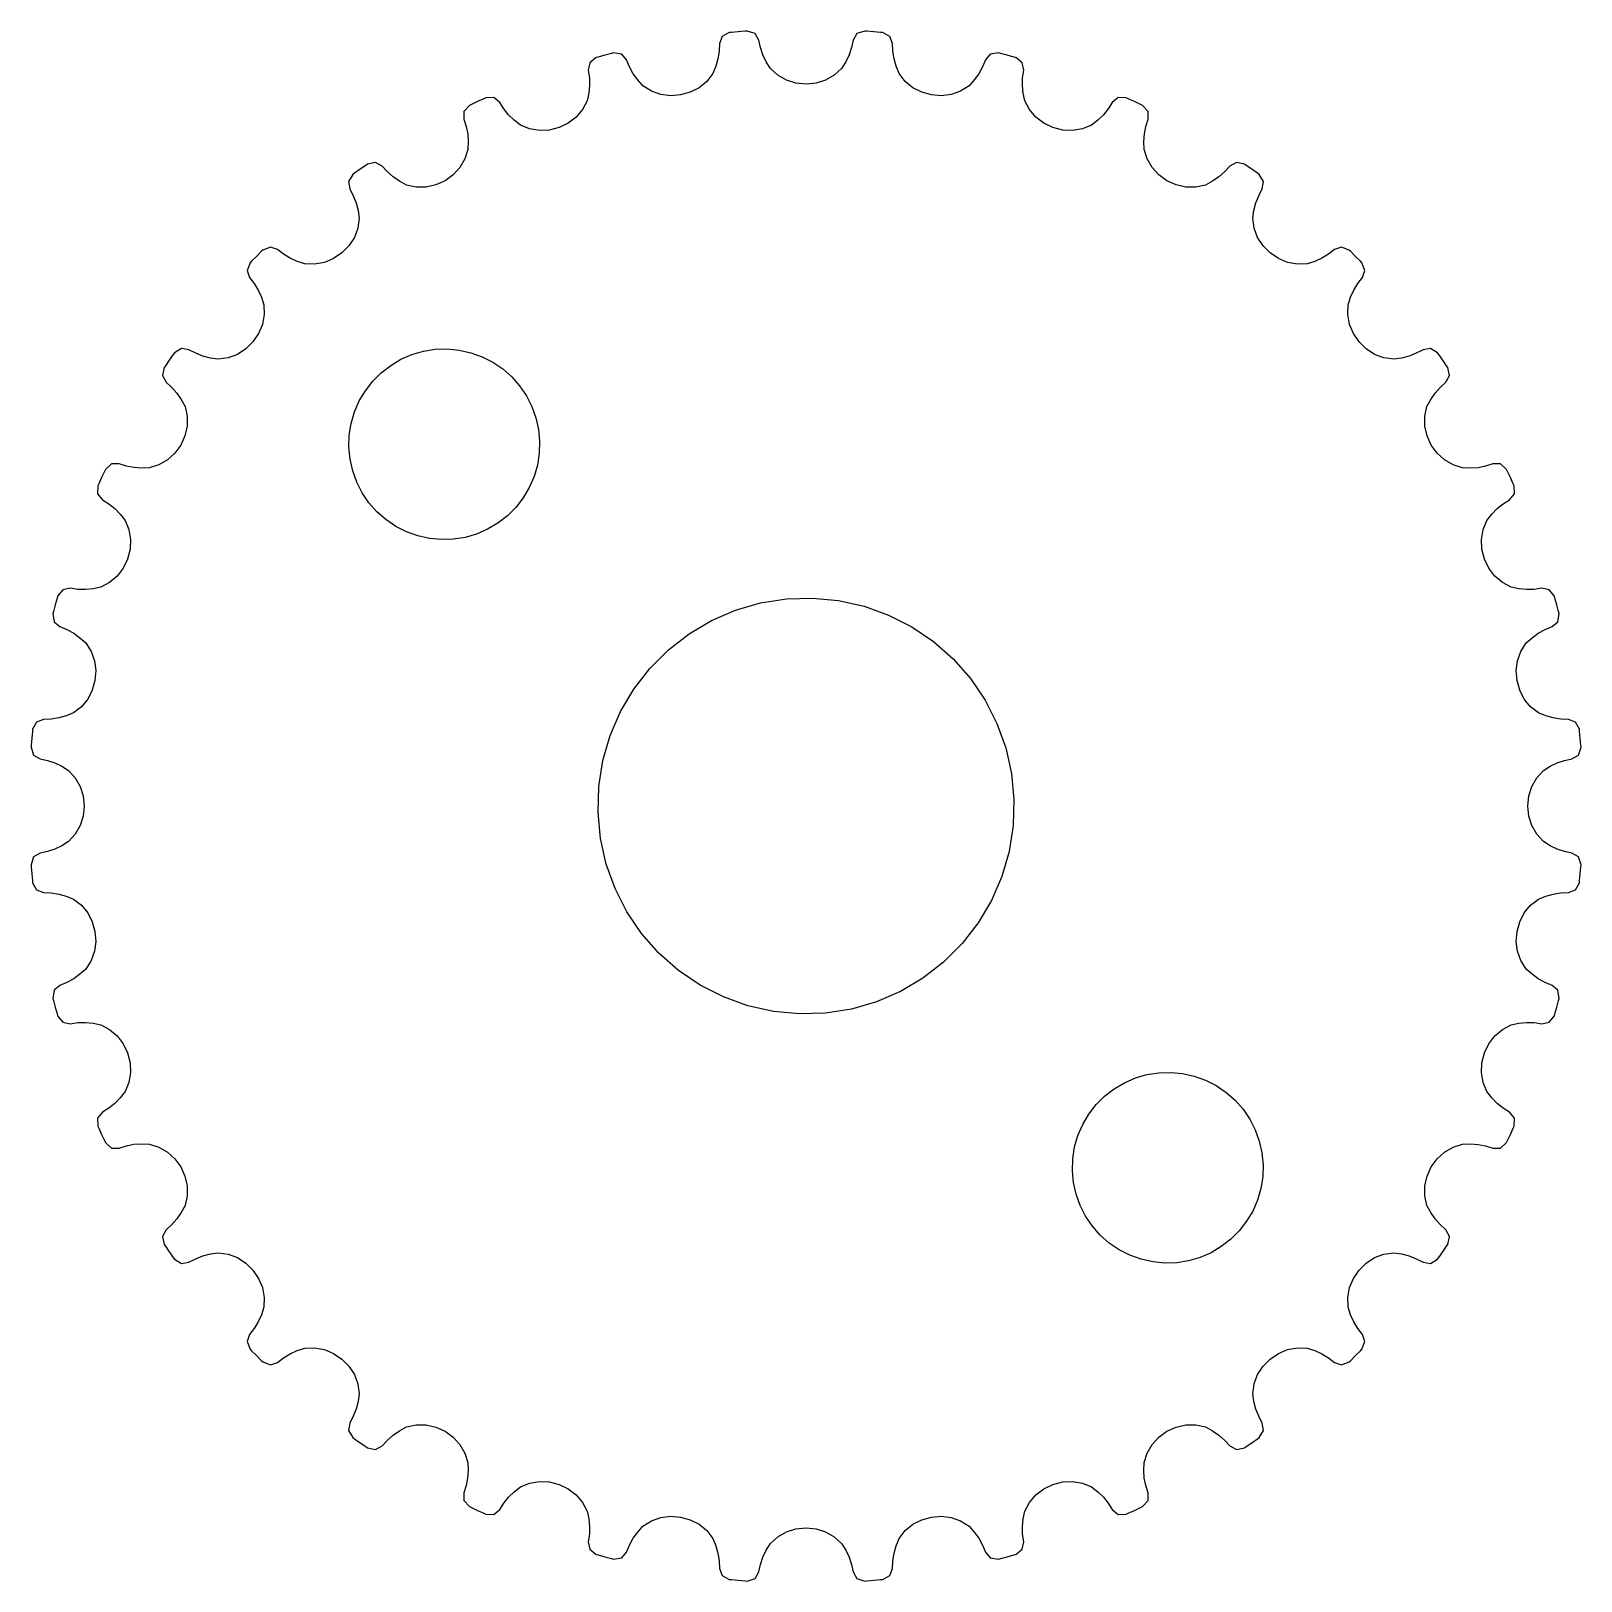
# Model space of a CAD drawing. Header units: metres. Extents: x -11.2 to 11.2, y -11.2 to 11.2.
import ezdxf

# ---------------------------------------------------------------- set-up
doc = ezdxf.new("R2010")
doc.units = ezdxf.units.M

msp = doc.modelspace()

# ---------------------------------------------------------------- linework, layer by layer
for p, q in [((-0.846924, 11.173), (-0.879135, 11.1706)), ((-0.734589, 11.1359), (-0.846924, 11.173)), ((0.846924, 11.173), (0.734741, 11.1359)), ((0.879135, 11.1706), (0.846924, 11.173)), ((-1.24944, 10.9926), (-1.25269, 10.8825)), ((-1.21014, 11.0943), (-1.24944, 10.9926)), ((-1.10609, 11.1503), (-1.21014, 11.0943)), ((-1.07396, 11.1536), (-1.10609, 11.1503)), ((-0.976593, 11.1625), (-1.07396, 11.1536)), ((-0.879135, 11.1706), (-0.976593, 11.1625)), ((-0.678375, 11.0426), (-0.734589, 11.1359)), ((-0.655991, 10.9347), (-0.678375, 11.0426)), ((0.678375, 11.0426), (0.656052, 10.9347)), ((0.734741, 11.1359), (0.678375, 11.0426)), ((0.976593, 11.1625), (0.879135, 11.1706)), ((1.07396, 11.1536), (0.976593, 11.1625)), ((1.10609, 11.1503), (1.07396, 11.1536)), ((1.21028, 11.0943), (1.10609, 11.1503)), ((1.24944, 10.9926), (1.21028, 11.0943)), ((1.25275, 10.8825), (1.24944, 10.9926)), ((-3.02553, 10.7888), (-3.11826, 10.7156)), ((-2.99445, 10.7976), (-3.02553, 10.7888)), ((-2.9001, 10.8233), (-2.99445, 10.7976)), ((-2.80554, 10.8482), (-2.9001, 10.8233)), ((-2.77423, 10.8562), (-2.80554, 10.8482)), ((-2.65717, 10.8391), (-2.77423, 10.8562)), ((-2.5856, 10.757), (-2.65717, 10.8391)), ((-2.54482, 10.6546), (-2.5856, 10.757)), ((-1.26949, 10.7733), (-1.29945, 10.6657)), ((-1.25269, 10.8825), (-1.26949, 10.7733)), ((-0.620392, 10.83), (-0.655991, 10.9347)), ((-0.572189, 10.7293), (-0.620392, 10.83)), ((-0.511993, 10.6333), (-0.572189, 10.7293)), ((0.572357, 10.7293), (0.511993, 10.6333)), ((0.620544, 10.83), (0.572357, 10.7293)), ((0.656052, 10.9347), (0.620544, 10.83)), ((1.26964, 10.7732), (1.25275, 10.8825)), ((1.29962, 10.6657), (1.26964, 10.7732)), ((2.5856, 10.757), (2.54486, 10.6546)), ((2.6573, 10.8391), (2.5856, 10.757)), ((2.77423, 10.8562), (2.6573, 10.8391)), ((2.80554, 10.8482), (2.77423, 10.8562)), ((2.9001, 10.8233), (2.80554, 10.8482)), ((2.99445, 10.7976), (2.9001, 10.8233)), ((3.02553, 10.7888), (2.99445, 10.7976)), ((3.11839, 10.7155), (3.02553, 10.7888)), ((-3.11826, 10.7156), (-3.1393, 10.6086)), ((-3.1393, 10.6086), (-3.12338, 10.4996)), ((-2.49158, 10.5578), (-2.54482, 10.6546)), ((-2.42662, 10.467), (-2.49158, 10.5578)), ((-1.34222, 10.5607), (-1.42958, 10.4466)), ((-1.29945, 10.6657), (-1.34222, 10.5607)), ((-0.406158, 10.5362), (-0.511993, 10.6333)), ((-0.281647, 10.4658), (-0.406158, 10.5362)), ((0.406158, 10.5362), (0.281647, 10.4658)), ((0.511993, 10.6333), (0.406158, 10.5362)), ((1.34222, 10.5607), (1.29962, 10.6657)), ((1.42958, 10.4466), (1.34222, 10.5607)), ((2.49173, 10.5577), (2.42679, 10.4669)), ((2.54486, 10.6546), (2.49173, 10.5577)), ((3.1393, 10.6086), (3.11839, 10.7155)), ((3.12343, 10.4996), (3.1393, 10.6086)), ((-3.12096, 10.3891), (-3.13179, 10.278)), ((-3.12338, 10.4996), (-3.12096, 10.3891)), ((-2.35068, 10.3829), (-2.42662, 10.467)), ((-2.22958, 10.3056), (-2.35068, 10.3829)), ((-2.09474, 10.2579), (-2.22958, 10.3056)), ((-1.66783, 10.2898), (-1.80743, 10.2505)), ((-1.53999, 10.3557), (-1.66783, 10.2898)), ((-1.42958, 10.4466), (-1.53999, 10.3557)), ((-0.144287, 10.4231), (-0.281647, 10.4658)), ((0, 10.4086), (-0.144287, 10.4231)), ((0.144287, 10.4231), (0, 10.4086)), ((0.281647, 10.4658), (0.144287, 10.4231)), ((1.53999, 10.3557), (1.42958, 10.4466)), ((1.66783, 10.2898), (1.53999, 10.3557)), ((1.80743, 10.2505), (1.66783, 10.2898)), ((2.22958, 10.3056), (2.09474, 10.2579)), ((2.35068, 10.3829), (2.22958, 10.3056)), ((2.42679, 10.4669), (2.35068, 10.3829)), ((3.12109, 10.3891), (3.12343, 10.4996)), ((3.13196, 10.278), (3.12109, 10.3891)), ((-4.85303, 10.0996), (-4.93163, 10.0113)), ((-4.82393, 10.1136), (-4.85303, 10.0996)), ((-4.73549, 10.1553), (-4.82393, 10.1136)), ((-4.6467, 10.1962), (-4.73549, 10.1553)), ((-4.61723, 10.2095), (-4.6467, 10.1962)), ((-4.49899, 10.213), (-4.61723, 10.2095)), ((-4.41426, 10.1446), (-4.49899, 10.213)), ((-4.35631, 10.0509), (-4.41426, 10.1446)), ((-3.15569, 10.1672), (-3.22191, 10.0397)), ((-3.13179, 10.278), (-3.15569, 10.1672)), ((-1.95204, 10.2397), (-2.09474, 10.2579)), ((-1.80743, 10.2505), (-1.95204, 10.2397)), ((1.95204, 10.2397), (1.80743, 10.2505)), ((2.09474, 10.2579), (1.95204, 10.2397)), ((3.15569, 10.1672), (3.13196, 10.278)), ((3.22191, 10.0397), (3.15569, 10.1672)), ((4.41426, 10.1446), (4.35637, 10.0508)), ((4.49911, 10.213), (4.41426, 10.1446)), ((4.61723, 10.2095), (4.49911, 10.213)), ((4.6467, 10.1962), (4.61723, 10.2095)), ((4.73549, 10.1553), (4.6467, 10.1962)), ((4.82393, 10.1136), (4.73549, 10.1553)), ((4.85303, 10.0996), (4.82393, 10.1136)), ((4.93175, 10.0112), (4.85303, 10.0996)), ((-4.93163, 10.0113), (-4.93378, 9.90234)), ((-4.93378, 9.90234), (-4.89917, 9.79773)), ((-4.28706, 9.96471), (-4.35631, 10.0509)), ((-4.20734, 9.88657), (-4.28706, 9.96471)), ((-4.11794, 9.81696), (-4.20734, 9.88657)), ((-3.42931, 9.84383), (-3.55995, 9.78091)), ((-3.31485, 9.93098), (-3.42931, 9.84383)), ((-3.22191, 10.0397), (-3.31485, 9.93098)), ((3.31485, 9.93098), (3.22191, 10.0397)), ((3.42931, 9.84383), (3.31485, 9.93098)), ((3.55995, 9.78091), (3.42931, 9.84383)), ((4.20749, 9.88652), (4.11794, 9.81696)), ((4.28722, 9.96466), (4.20749, 9.88652)), ((4.35637, 10.0508), (4.28722, 9.96466)), ((4.89922, 9.7977), (4.93378, 9.90234)), ((4.93378, 9.90234), (4.93175, 10.0112)), ((-4.89917, 9.79773), (-4.87759, 9.68935)), ((-4.87759, 9.68935), (-4.86897, 9.57806)), ((-3.98526, 9.76184), (-4.11794, 9.81696)), ((-3.84418, 9.73831), (-3.98526, 9.76184)), ((-3.70049, 9.74512), (-3.84418, 9.73831)), ((-3.55995, 9.78091), (-3.70049, 9.74512)), ((3.70049, 9.74512), (3.55995, 9.78091)), ((3.84418, 9.73831), (3.70049, 9.74512)), ((3.98526, 9.76184), (3.84418, 9.73831)), ((4.11794, 9.81696), (3.98526, 9.76184)), ((4.86913, 9.57797), (4.87773, 9.68927)), ((4.87773, 9.68927), (4.89922, 9.7977)), ((-4.87326, 9.46474), (-4.91634, 9.32768)), ((-4.86897, 9.57806), (-4.87326, 9.46474)), ((4.87326, 9.46474), (4.86913, 9.57797)), ((4.91634, 9.32768), (4.87326, 9.46474)), ((-6.427, 9.17873), (-6.50687, 9.12228)), ((-6.34666, 9.23445), (-6.427, 9.17873)), ((-6.31996, 9.25264), (-6.34666, 9.23445)), ((-6.20412, 9.27664), (-6.31996, 9.25264)), ((-6.10878, 9.22395), (-6.20412, 9.27664)), ((-6.03545, 9.14171), (-6.10878, 9.22395)), ((-4.98898, 9.20448), (-5.08656, 9.09879)), ((-4.91634, 9.32768), (-4.98898, 9.20448)), ((4.98898, 9.20448), (4.91634, 9.32768)), ((5.08656, 9.09879), (4.98898, 9.20448)), ((6.10878, 9.22395), (6.03549, 9.14168)), ((6.20424, 9.27658), (6.10878, 9.22395)), ((6.31996, 9.25264), (6.20424, 9.27658)), ((6.34666, 9.23445), (6.31996, 9.25264)), ((6.427, 9.17873), (6.34666, 9.23445)), ((6.50687, 9.12228), (6.427, 9.17873)), ((-6.53308, 9.10341), (-6.59515, 9.00285)), ((-6.59515, 9.00285), (-6.57834, 8.89516)), ((-6.50687, 9.12228), (-6.53308, 9.10341)), ((-5.95229, 9.06888), (-6.03545, 9.14171)), ((-5.8602, 9.00578), (-5.95229, 9.06888)), ((-5.76007, 8.95274), (-5.8602, 9.00578)), ((-5.61984, 8.92151), (-5.76007, 8.95274)), ((-5.33649, 8.95448), (-5.47682, 8.92284)), ((-5.20432, 9.01413), (-5.33649, 8.95448)), ((-5.08656, 9.09879), (-5.20432, 9.01413)), ((5.20432, 9.01413), (5.08656, 9.09879)), ((5.33649, 8.95448), (5.20432, 9.01413)), ((5.47682, 8.92284), (5.33649, 8.95448)), ((5.76007, 8.95274), (5.61984, 8.92151)), ((5.86035, 9.00569), (5.76007, 8.95274)), ((5.95242, 9.0688), (5.86035, 9.00569)), ((6.03549, 9.14168), (5.95242, 9.0688)), ((6.53308, 9.10341), (6.50687, 9.12228)), ((6.59526, 9.00276), (6.53308, 9.10341)), ((6.57834, 8.89516), (6.59526, 9.00276)), ((-6.57834, 8.89516), (-6.52611, 8.79814)), ((-6.52611, 8.79814), (-6.48604, 8.69516)), ((-5.47682, 8.92284), (-5.61984, 8.92151)), ((5.61984, 8.92151), (5.47682, 8.92284)), ((6.48616, 8.69507), (6.52614, 8.79811)), ((6.52614, 8.79811), (6.57834, 8.89516)), ((-6.48604, 8.69516), (-6.45822, 8.58705)), ((-6.45822, 8.58705), (-6.44276, 8.47472)), ((6.44276, 8.47472), (6.45836, 8.58694)), ((6.45836, 8.58694), (6.48616, 8.69507)), ((-6.46138, 8.33226), (-6.51154, 8.19832)), ((-6.44276, 8.47472), (-6.46138, 8.33226)), ((6.46138, 8.33226), (6.44276, 8.47472)), ((6.51154, 8.19832), (6.46138, 8.33226)), ((-7.72073, 8.05838), (-7.83064, 8.01462)), ((-7.61771, 8.02304), (-7.72073, 8.05838)), ((-6.58928, 8.07727), (-6.69054, 7.97346)), ((-6.51154, 8.19832), (-6.58928, 8.07727)), ((6.58928, 8.07727), (6.51154, 8.19832)), ((6.69054, 7.97346), (6.58928, 8.07727)), ((7.72084, 8.05829), (7.61771, 8.02304)), ((7.83064, 8.01462), (7.72084, 8.05829)), ((-8.01462, 7.83064), (-8.05829, 7.72084)), ((-7.99208, 7.85379), (-8.01462, 7.83064)), ((-7.92323, 7.92323), (-7.99208, 7.85379)), ((-7.85379, 7.99208), (-7.92323, 7.92323)), ((-7.83064, 8.01462), (-7.85379, 7.99208)), ((-7.53119, 7.95477), (-7.61771, 8.02304)), ((-7.43666, 7.89749), (-7.53119, 7.95477)), ((-7.33501, 7.85135), (-7.43666, 7.89749)), ((-7.22719, 7.8165), (-7.33501, 7.85135)), ((-6.94305, 7.83624), (-7.08366, 7.81009)), ((-6.81035, 7.89177), (-6.94305, 7.83624)), ((-6.69054, 7.97346), (-6.81035, 7.89177)), ((6.81035, 7.89177), (6.69054, 7.97346)), ((6.94305, 7.83624), (6.81035, 7.89177)), ((7.08366, 7.81009), (6.94305, 7.83624)), ((7.33514, 7.85123), (7.22719, 7.8165)), ((7.43677, 7.8974), (7.33514, 7.85123)), ((7.53123, 7.95474), (7.43677, 7.8974)), ((7.61771, 8.02304), (7.53123, 7.95474)), ((7.85379, 7.99208), (7.83064, 8.01462)), ((7.92323, 7.92323), (7.85379, 7.99208)), ((7.99208, 7.85379), (7.92323, 7.92323)), ((8.01462, 7.83064), (7.99208, 7.85379)), ((8.05838, 7.72073), (8.01462, 7.83064)), ((-8.05829, 7.72084), (-8.02304, 7.61771)), ((-8.02304, 7.61771), (-7.95474, 7.53123)), ((-7.08366, 7.81009), (-7.22719, 7.8165)), ((7.22719, 7.8165), (7.08366, 7.81009)), ((7.95477, 7.53119), (8.02304, 7.61771)), ((8.02304, 7.61771), (8.05838, 7.72073)), ((-7.95474, 7.53123), (-7.8974, 7.43677)), ((-7.8974, 7.43677), (-7.85123, 7.33514)), ((7.85135, 7.33501), (7.89749, 7.43666)), ((7.89749, 7.43666), (7.95477, 7.53119)), ((-7.85123, 7.33514), (-7.8165, 7.22719)), ((-7.8165, 7.22719), (-7.81009, 7.08366)), ((7.81009, 7.08366), (7.8165, 7.22719)), ((7.8165, 7.22719), (7.85135, 7.33501)), ((-7.83624, 6.94305), (-7.89177, 6.81035)), ((-7.81009, 7.08366), (-7.83624, 6.94305)), ((7.83624, 6.94305), (7.81009, 7.08366)), ((7.89177, 6.81035), (7.83624, 6.94305)), ((-7.89177, 6.81035), (-7.97346, 6.69054)), ((7.97346, 6.69054), (7.89177, 6.81035)), ((-9.12228, 6.50687), (-9.17873, 6.427)), ((-9.10341, 6.53308), (-9.12228, 6.50687)), ((-9.00276, 6.59526), (-9.10341, 6.53308)), ((-8.89516, 6.57834), (-9.00276, 6.59526)), ((-8.79811, 6.52614), (-8.89516, 6.57834)), ((-8.69507, 6.48616), (-8.79811, 6.52614)), ((-8.58694, 6.45836), (-8.69507, 6.48616)), ((-8.19832, 6.51154), (-8.33226, 6.46138)), ((-8.07727, 6.58928), (-8.19832, 6.51154)), ((-7.97346, 6.69054), (-8.07727, 6.58928)), ((-5.83914, 6.44003), (-5.68066, 6.50862)), ((-5.68066, 6.50862), (-5.51485, 6.55679)), ((-5.51485, 6.55679), (-5.3443, 6.5838)), ((-5.3443, 6.5838), (-5.17172, 6.58923)), ((-5.17172, 6.58923), (-4.9998, 6.57298)), ((-4.9998, 6.57298), (-4.8313, 6.53531)), ((-4.8313, 6.53531), (-4.66882, 6.47682)), ((8.07727, 6.58928), (7.97346, 6.69054)), ((8.19832, 6.51154), (8.07727, 6.58928)), ((8.33226, 6.46138), (8.19832, 6.51154)), ((8.69516, 6.48604), (8.58705, 6.45822)), ((8.79814, 6.52611), (8.69516, 6.48604)), ((8.89516, 6.57834), (8.79814, 6.52611)), ((9.00285, 6.59515), (8.89516, 6.57834)), ((9.10341, 6.53308), (9.00285, 6.59515)), ((9.12228, 6.50687), (9.10341, 6.53308)), ((9.17873, 6.427), (9.12228, 6.50687)), ((-9.25264, 6.31996), (-9.27658, 6.20424)), ((-9.23445, 6.34666), (-9.25264, 6.31996)), ((-9.17873, 6.427), (-9.23445, 6.34666)), ((-8.47472, 6.44276), (-8.58694, 6.45836)), ((-8.33226, 6.46138), (-8.47472, 6.44276)), ((-6.12421, 6.24631), (-5.98776, 6.35214)), ((-5.98776, 6.35214), (-5.83914, 6.44003)), ((-4.66882, 6.47682), (-4.51497, 6.39842)), ((-4.51497, 6.39842), (-4.37216, 6.30136)), ((-4.37216, 6.30136), (-4.24263, 6.18718)), ((8.47472, 6.44276), (8.33226, 6.46138)), ((8.58705, 6.45822), (8.47472, 6.44276)), ((9.23445, 6.34666), (9.17873, 6.427)), ((9.25264, 6.31996), (9.23445, 6.34666)), ((9.27664, 6.20412), (9.25264, 6.31996)), ((-9.27658, 6.20424), (-9.22395, 6.10878)), ((-9.22395, 6.10878), (-9.14168, 6.03549)), ((-9.14168, 6.03549), (-9.0688, 5.95242)), ((-6.35214, 5.98776), (-6.24631, 6.12421)), ((-6.24631, 6.12421), (-6.12421, 6.24631)), ((-4.24263, 6.18718), (-4.12845, 6.05765)), ((-4.12845, 6.05765), (-4.03139, 5.91484)), ((9.06888, 5.95229), (9.14171, 6.03545)), ((9.14171, 6.03545), (9.22395, 6.10878)), ((9.22395, 6.10878), (9.27664, 6.20412)), ((-9.0688, 5.95242), (-9.00569, 5.86035)), ((-9.00569, 5.86035), (-8.95274, 5.76007)), ((-6.50862, 5.68066), (-6.44003, 5.83914)), ((-6.44003, 5.83914), (-6.35214, 5.98776)), ((-4.03139, 5.91484), (-3.95299, 5.76099)), ((8.95274, 5.76007), (9.00578, 5.8602)), ((9.00578, 5.8602), (9.06888, 5.95229)), ((-8.95274, 5.76007), (-8.92151, 5.61984)), ((-8.92151, 5.61984), (-8.92284, 5.47682)), ((-6.55679, 5.51485), (-6.50862, 5.68066)), ((-3.95299, 5.76099), (-3.8945, 5.59851)), ((-3.8945, 5.59851), (-3.85683, 5.43001)), ((8.92151, 5.61984), (8.95274, 5.76007)), ((8.92284, 5.47682), (8.92151, 5.61984)), ((-8.92284, 5.47682), (-8.95448, 5.33649)), ((-6.5838, 5.3443), (-6.55679, 5.51485)), ((-3.85683, 5.43001), (-3.84059, 5.2581)), ((8.95448, 5.33649), (8.92284, 5.47682)), ((-9.01413, 5.20432), (-9.09879, 5.08656)), ((-8.95448, 5.33649), (-9.01413, 5.20432)), ((-6.58923, 5.17172), (-6.5838, 5.3443)), ((-6.57298, 4.9998), (-6.58923, 5.17172)), ((-3.84059, 5.2581), (-3.84601, 5.08551)), ((9.01413, 5.20432), (8.95448, 5.33649)), ((9.09879, 5.08656), (9.01413, 5.20432)), ((-10.0112, 4.93175), (-10.0996, 4.85303)), ((-9.90234, 4.93378), (-10.0112, 4.93175)), ((-9.7977, 4.89922), (-9.90234, 4.93378)), ((-9.32768, 4.91634), (-9.46474, 4.87326)), ((-9.20448, 4.98898), (-9.32768, 4.91634)), ((-9.09879, 5.08656), (-9.20448, 4.98898)), ((-6.53531, 4.8313), (-6.57298, 4.9998)), ((-3.84601, 5.08551), (-3.87302, 4.91496)), ((9.20448, 4.98898), (9.09879, 5.08656)), ((9.32768, 4.91634), (9.20448, 4.98898)), ((9.46474, 4.87326), (9.32768, 4.91634)), ((9.90234, 4.93378), (9.79773, 4.89917)), ((10.0113, 4.93163), (9.90234, 4.93378)), ((10.0996, 4.85303), (10.0113, 4.93163)), ((-10.1553, 4.73549), (-10.1962, 4.6467)), ((-10.1136, 4.82393), (-10.1553, 4.73549)), ((-10.0996, 4.85303), (-10.1136, 4.82393)), ((-9.68927, 4.87773), (-9.7977, 4.89922)), ((-9.57797, 4.86913), (-9.68927, 4.87773)), ((-9.46474, 4.87326), (-9.57797, 4.86913)), ((-6.47682, 4.66882), (-6.53531, 4.8313)), ((-3.92119, 4.74915), (-3.98978, 4.59067)), ((-3.87302, 4.91496), (-3.92119, 4.74915)), ((9.57806, 4.86897), (9.46474, 4.87326)), ((9.68935, 4.87759), (9.57806, 4.86897)), ((9.79773, 4.89917), (9.68935, 4.87759)), ((10.1136, 4.82393), (10.0996, 4.85303)), ((10.1553, 4.73549), (10.1136, 4.82393)), ((10.1962, 4.6467), (10.1553, 4.73549)), ((-10.2095, 4.61723), (-10.213, 4.49911)), ((-10.213, 4.49911), (-10.1446, 4.41426)), ((-10.1962, 4.6467), (-10.2095, 4.61723)), ((-6.39842, 4.51497), (-6.47682, 4.66882)), ((-6.30136, 4.37216), (-6.39842, 4.51497)), ((-3.98978, 4.59067), (-4.07767, 4.44205)), ((10.1446, 4.41426), (10.213, 4.49899)), ((10.2095, 4.61723), (10.1962, 4.6467)), ((10.213, 4.49899), (10.2095, 4.61723)), ((-10.1446, 4.41426), (-10.0508, 4.35637)), ((-10.0508, 4.35637), (-9.96466, 4.28722)), ((-9.96466, 4.28722), (-9.88652, 4.20749)), ((-6.18718, 4.24263), (-6.30136, 4.37216)), ((-4.1835, 4.3056), (-4.3056, 4.1835)), ((-4.07767, 4.44205), (-4.1835, 4.3056)), ((9.88657, 4.20734), (9.96471, 4.28706)), ((9.96471, 4.28706), (10.0509, 4.35631)), ((10.0509, 4.35631), (10.1446, 4.41426)), ((-9.88652, 4.20749), (-9.81696, 4.11794)), ((-9.81696, 4.11794), (-9.76184, 3.98526)), ((-6.05765, 4.12845), (-6.18718, 4.24263)), ((-5.91484, 4.03139), (-6.05765, 4.12845)), ((-5.76099, 3.95299), (-5.91484, 4.03139)), ((-4.44205, 4.07767), (-4.59067, 3.98978)), ((-4.3056, 4.1835), (-4.44205, 4.07767)), ((9.76184, 3.98526), (9.81696, 4.11794)), ((9.81696, 4.11794), (9.88657, 4.20734)), ((-9.76184, 3.98526), (-9.73831, 3.84418)), ((-9.73831, 3.84418), (-9.74512, 3.70049)), ((-5.59851, 3.8945), (-5.76099, 3.95299)), ((-5.43001, 3.85683), (-5.59851, 3.8945)), ((-5.2581, 3.84059), (-5.43001, 3.85683)), ((-5.08551, 3.84601), (-5.2581, 3.84059)), ((-4.91496, 3.87302), (-5.08551, 3.84601)), ((-4.74915, 3.92119), (-4.91496, 3.87302)), ((-4.59067, 3.98978), (-4.74915, 3.92119)), ((9.73831, 3.84418), (9.76184, 3.98526)), ((9.74512, 3.70049), (9.73831, 3.84418)), ((-9.74512, 3.70049), (-9.78091, 3.55995)), ((9.78091, 3.55995), (9.74512, 3.70049)), ((-9.84383, 3.42931), (-9.93098, 3.31485)), ((-9.78091, 3.55995), (-9.84383, 3.42931)), ((9.84383, 3.42931), (9.78091, 3.55995)), ((9.93098, 3.31485), (9.84383, 3.42931)), ((-10.6086, 3.1393), (-10.7155, 3.11839)), ((-10.4996, 3.12343), (-10.6086, 3.1393)), ((-10.278, 3.13196), (-10.3891, 3.12109)), ((-10.1672, 3.15569), (-10.278, 3.13196)), ((-10.0397, 3.22191), (-10.1672, 3.15569)), ((-9.93098, 3.31485), (-10.0397, 3.22191)), ((10.0397, 3.22191), (9.93098, 3.31485)), ((10.1672, 3.15569), (10.0397, 3.22191)), ((10.278, 3.13179), (10.1672, 3.15569)), ((10.3891, 3.12096), (10.278, 3.13179)), ((10.6086, 3.1393), (10.4996, 3.12338)), ((10.7156, 3.11826), (10.6086, 3.1393)), ((-10.7976, 2.99445), (-10.8233, 2.9001)), ((-10.7888, 3.02553), (-10.7976, 2.99445)), ((-10.7155, 3.11839), (-10.7888, 3.02553)), ((-10.3891, 3.12109), (-10.4996, 3.12343)), ((-1.0162, 2.82263), (-0.654419, 2.92773)), ((-0.654419, 2.92773), (-0.282318, 2.98668)), ((-0.282318, 2.98668), (0.094223, 2.9985)), ((0.094223, 2.9985), (0.469299, 2.96306)), ((0.469299, 2.96306), (0.83696, 2.88087)), ((10.4996, 3.12338), (10.3891, 3.12096)), ((10.7888, 3.02553), (10.7156, 3.11826)), ((10.7976, 2.99445), (10.7888, 3.02553)), ((10.8233, 2.9001), (10.7976, 2.99445)), ((-10.8482, 2.80554), (-10.8562, 2.77423)), ((-10.8562, 2.77423), (-10.8391, 2.6573)), ((-10.8233, 2.9001), (-10.8482, 2.80554)), ((-1.36197, 2.673), (-1.0162, 2.82263)), ((0.83696, 2.88087), (1.19144, 2.75325)), ((1.19144, 2.75325), (1.52711, 2.58221)), ((10.8482, 2.80554), (10.8233, 2.9001)), ((10.8391, 2.65717), (10.8562, 2.77423)), ((10.8562, 2.77423), (10.8482, 2.80554)), ((-10.8391, 2.6573), (-10.757, 2.5856)), ((-10.757, 2.5856), (-10.6546, 2.54486)), ((-10.6546, 2.54486), (-10.5577, 2.49173)), ((-10.5577, 2.49173), (-10.4669, 2.42679)), ((-1.98393, 2.25032), (-1.68625, 2.48123)), ((-1.68625, 2.48123), (-1.36197, 2.673)), ((1.52711, 2.58221), (1.83871, 2.37045)), ((10.467, 2.42662), (10.5578, 2.49158)), ((10.5578, 2.49158), (10.6546, 2.54482)), ((10.6546, 2.54482), (10.757, 2.5856)), ((10.757, 2.5856), (10.8391, 2.65717)), ((-10.4669, 2.42679), (-10.3829, 2.35068)), ((-10.3829, 2.35068), (-10.3056, 2.22958)), ((-2.25032, 1.98393), (-1.98393, 2.25032)), ((1.83871, 2.37045), (2.12131, 2.12131)), ((10.3056, 2.22958), (10.3829, 2.35068)), ((10.3829, 2.35068), (10.467, 2.42662)), ((-10.3056, 2.22958), (-10.2579, 2.09474)), ((-10.2579, 2.09474), (-10.2397, 1.95204)), ((2.12131, 2.12131), (2.37045, 1.83871)), ((10.2397, 1.95204), (10.2579, 2.09474)), ((10.2579, 2.09474), (10.3056, 2.22958)), ((-10.2505, 1.80743), (-10.2898, 1.66783)), ((-10.2397, 1.95204), (-10.2505, 1.80743)), ((-2.48123, 1.68625), (-2.25032, 1.98393)), ((2.37045, 1.83871), (2.58221, 1.52711)), ((10.2505, 1.80743), (10.2397, 1.95204)), ((10.2898, 1.66783), (10.2505, 1.80743)), ((-10.2898, 1.66783), (-10.3557, 1.53999)), ((-2.673, 1.36197), (-2.48123, 1.68625)), ((10.3557, 1.53999), (10.2898, 1.66783)), ((-10.5607, 1.34222), (-10.6657, 1.29962)), ((-10.4466, 1.42958), (-10.5607, 1.34222)), ((-10.3557, 1.53999), (-10.4466, 1.42958)), ((-2.82263, 1.0162), (-2.673, 1.36197)), ((2.58221, 1.52711), (2.75325, 1.19144)), ((10.4466, 1.42958), (10.3557, 1.53999)), ((10.5607, 1.34222), (10.4466, 1.42958)), ((10.6657, 1.29945), (10.5607, 1.34222)), ((-11.0943, 1.21028), (-11.1503, 1.10609)), ((-10.9926, 1.24944), (-11.0943, 1.21028)), ((-10.8825, 1.25275), (-10.9926, 1.24944)), ((-10.7732, 1.26964), (-10.8825, 1.25275)), ((-10.6657, 1.29962), (-10.7732, 1.26964)), ((2.75325, 1.19144), (2.88087, 0.83696)), ((10.7733, 1.26949), (10.6657, 1.29945)), ((10.8825, 1.25269), (10.7733, 1.26949)), ((10.9926, 1.24944), (10.8825, 1.25269)), ((11.0943, 1.21014), (10.9926, 1.24944)), ((11.1503, 1.10609), (11.0943, 1.21014)), ((-11.1625, 0.976593), (-11.1706, 0.879135)), ((-11.1536, 1.07396), (-11.1625, 0.976593)), ((-11.1503, 1.10609), (-11.1536, 1.07396)), ((-2.92773, 0.654419), (-2.82263, 1.0162)), ((11.1536, 1.07396), (11.1503, 1.10609)), ((11.1625, 0.976593), (11.1536, 1.07396)), ((11.1706, 0.879135), (11.1625, 0.976593)), ((-11.1706, 0.879135), (-11.173, 0.846924)), ((-11.173, 0.846924), (-11.1359, 0.734741)), ((-11.1359, 0.734741), (-11.0426, 0.678375)), ((-11.0426, 0.678375), (-10.9347, 0.656052)), ((2.88087, 0.83696), (2.96306, 0.469299)), ((10.9347, 0.655991), (11.0426, 0.678375)), ((11.0426, 0.678375), (11.1359, 0.734589)), ((11.1359, 0.734589), (11.173, 0.846924)), ((11.173, 0.846924), (11.1706, 0.879135)), ((-10.9347, 0.656052), (-10.83, 0.620544)), ((-10.83, 0.620544), (-10.7293, 0.572357)), ((-10.7293, 0.572357), (-10.6333, 0.511993)), ((-10.6333, 0.511993), (-10.5362, 0.406158)), ((-2.98668, 0.282318), (-2.92773, 0.654419)), ((2.96306, 0.469299), (2.9985, 0.094223)), ((10.5362, 0.406158), (10.6333, 0.511993)), ((10.6333, 0.511993), (10.7293, 0.572189)), ((10.7293, 0.572189), (10.83, 0.620392)), ((10.83, 0.620392), (10.9347, 0.655991)), ((-10.5362, 0.406158), (-10.4658, 0.281647)), ((-10.4658, 0.281647), (-10.4231, 0.144287)), ((-2.9985, -0.094223), (-2.98668, 0.282318)), ((10.4231, 0.144287), (10.4658, 0.281647)), ((10.4658, 0.281647), (10.5362, 0.406158)), ((-10.4231, 0.144287), (-10.4086, 0)), ((-10.4086, 0), (-10.4231, -0.144287)), ((2.9985, 0.094223), (2.98668, -0.282318)), ((10.4086, 0), (10.4231, 0.144287)), ((10.4231, -0.144287), (10.4086, 0)), ((-10.4231, -0.144287), (-10.4658, -0.281647)), ((-2.96306, -0.469299), (-2.9985, -0.094223)), ((10.4658, -0.281647), (10.4231, -0.144287)), ((-10.5362, -0.406158), (-10.6333, -0.511993)), ((-10.4658, -0.281647), (-10.5362, -0.406158)), ((2.98668, -0.282318), (2.92773, -0.654419)), ((10.5362, -0.406158), (10.4658, -0.281647)), ((10.6333, -0.511993), (10.5362, -0.406158)), ((-10.9347, -0.655991), (-11.0426, -0.678375)), ((-10.83, -0.620392), (-10.9347, -0.655991)), ((-10.7293, -0.572189), (-10.83, -0.620392)), ((-10.6333, -0.511993), (-10.7293, -0.572189)), ((-2.88087, -0.83696), (-2.96306, -0.469299)), ((2.92773, -0.654419), (2.82263, -1.0162)), ((10.7293, -0.572357), (10.6333, -0.511993)), ((10.83, -0.620544), (10.7293, -0.572357)), ((10.9347, -0.656052), (10.83, -0.620544)), ((11.0426, -0.678375), (10.9347, -0.656052)), ((-11.1359, -0.734589), (-11.173, -0.846924)), ((-11.173, -0.846924), (-11.1706, -0.879135)), ((-11.1706, -0.879135), (-11.1625, -0.976593)), ((-11.0426, -0.678375), (-11.1359, -0.734589)), ((-2.75325, -1.19144), (-2.88087, -0.83696)), ((11.1359, -0.734741), (11.0426, -0.678375)), ((11.173, -0.846924), (11.1359, -0.734741)), ((11.1625, -0.976593), (11.1706, -0.879135)), ((11.1706, -0.879135), (11.173, -0.846924)), ((-11.1625, -0.976593), (-11.1536, -1.07396)), ((-11.1536, -1.07396), (-11.1503, -1.10609)), ((-11.1503, -1.10609), (-11.0943, -1.21014)), ((2.82263, -1.0162), (2.673, -1.36197)), ((11.0943, -1.21028), (11.1503, -1.10609)), ((11.1503, -1.10609), (11.1536, -1.07396)), ((11.1536, -1.07396), (11.1625, -0.976593)), ((-11.0943, -1.21014), (-10.9926, -1.24944)), ((-10.9926, -1.24944), (-10.8825, -1.25269)), ((-10.8825, -1.25269), (-10.7733, -1.26949)), ((-10.7733, -1.26949), (-10.6657, -1.29945)), ((-10.6657, -1.29945), (-10.5607, -1.34222)), ((-2.58221, -1.52711), (-2.75325, -1.19144)), ((10.5607, -1.34222), (10.6657, -1.29962)), ((10.6657, -1.29962), (10.7732, -1.26964)), ((10.7732, -1.26964), (10.8825, -1.25275)), ((10.8825, -1.25275), (10.9926, -1.24944)), ((10.9926, -1.24944), (11.0943, -1.21028)), ((-10.5607, -1.34222), (-10.4466, -1.42958)), ((-10.4466, -1.42958), (-10.3557, -1.53999)), ((-10.3557, -1.53999), (-10.2898, -1.66783)), ((-2.37045, -1.83871), (-2.58221, -1.52711)), ((2.673, -1.36197), (2.48123, -1.68625)), ((10.2898, -1.66783), (10.3557, -1.53999)), ((10.3557, -1.53999), (10.4466, -1.42958)), ((10.4466, -1.42958), (10.5607, -1.34222)), ((-10.2898, -1.66783), (-10.2505, -1.80743)), ((2.48123, -1.68625), (2.25032, -1.98393)), ((10.2505, -1.80743), (10.2898, -1.66783)), ((-10.2397, -1.95204), (-10.2579, -2.09474)), ((-10.2505, -1.80743), (-10.2397, -1.95204)), ((-2.12131, -2.12131), (-2.37045, -1.83871)), ((2.25032, -1.98393), (1.98393, -2.25032)), ((10.2397, -1.95204), (10.2505, -1.80743)), ((10.2579, -2.09474), (10.2397, -1.95204)), ((-10.3056, -2.22958), (-10.3829, -2.35068)), ((-10.2579, -2.09474), (-10.3056, -2.22958)), ((-1.83871, -2.37045), (-2.12131, -2.12131)), ((10.3056, -2.22958), (10.2579, -2.09474)), ((10.3829, -2.35068), (10.3056, -2.22958)), ((-10.467, -2.42662), (-10.5578, -2.49158)), ((-10.3829, -2.35068), (-10.467, -2.42662)), ((-1.52711, -2.58221), (-1.83871, -2.37045)), ((1.98393, -2.25032), (1.68625, -2.48123)), ((10.4669, -2.42679), (10.3829, -2.35068)), ((10.5577, -2.49173), (10.4669, -2.42679)), ((-10.8391, -2.65717), (-10.8562, -2.77423)), ((-10.757, -2.5856), (-10.8391, -2.65717)), ((-10.6546, -2.54482), (-10.757, -2.5856)), ((-10.5578, -2.49158), (-10.6546, -2.54482)), ((-1.19144, -2.75325), (-1.52711, -2.58221)), ((1.36197, -2.673), (1.0162, -2.82263)), ((1.68625, -2.48123), (1.36197, -2.673)), ((10.6546, -2.54486), (10.5577, -2.49173)), ((10.757, -2.5856), (10.6546, -2.54486)), ((10.8391, -2.6573), (10.757, -2.5856)), ((10.8562, -2.77423), (10.8391, -2.6573)), ((-10.8562, -2.77423), (-10.8482, -2.80554)), ((-10.8482, -2.80554), (-10.8233, -2.9001)), ((-10.8233, -2.9001), (-10.7976, -2.99445)), ((-0.83696, -2.88087), (-1.19144, -2.75325)), ((-0.469299, -2.96306), (-0.83696, -2.88087)), ((1.0162, -2.82263), (0.654419, -2.92773)), ((10.7976, -2.99445), (10.8233, -2.9001)), ((10.8233, -2.9001), (10.8482, -2.80554)), ((10.8482, -2.80554), (10.8562, -2.77423)), ((-10.7976, -2.99445), (-10.7888, -3.02553)), ((-10.7888, -3.02553), (-10.7156, -3.11826)), ((-10.7156, -3.11826), (-10.6086, -3.1393)), ((-10.6086, -3.1393), (-10.4996, -3.12338)), ((-10.4996, -3.12338), (-10.3891, -3.12096)), ((-10.3891, -3.12096), (-10.278, -3.13179)), ((-0.094223, -2.9985), (-0.469299, -2.96306)), ((0.282318, -2.98668), (-0.094223, -2.9985)), ((0.654419, -2.92773), (0.282318, -2.98668)), ((10.278, -3.13196), (10.3891, -3.12109)), ((10.3891, -3.12109), (10.4996, -3.12343)), ((10.4996, -3.12343), (10.6086, -3.1393)), ((10.6086, -3.1393), (10.7155, -3.11839)), ((10.7155, -3.11839), (10.7888, -3.02553)), ((10.7888, -3.02553), (10.7976, -2.99445)), ((-10.278, -3.13179), (-10.1672, -3.15569)), ((-10.1672, -3.15569), (-10.0397, -3.22191)), ((-10.0397, -3.22191), (-9.93098, -3.31485)), ((-9.93098, -3.31485), (-9.84383, -3.42931)), ((9.84383, -3.42931), (9.93098, -3.31485)), ((9.93098, -3.31485), (10.0397, -3.22191)), ((10.0397, -3.22191), (10.1672, -3.15569)), ((10.1672, -3.15569), (10.278, -3.13196)), ((-9.84383, -3.42931), (-9.78091, -3.55995)), ((-9.78091, -3.55995), (-9.74512, -3.70049)), ((9.74512, -3.70049), (9.78091, -3.55995)), ((9.78091, -3.55995), (9.84383, -3.42931)), ((-9.74512, -3.70049), (-9.73831, -3.84418)), ((9.73831, -3.84418), (9.74512, -3.70049)), ((-9.76184, -3.98526), (-9.81696, -4.11794)), ((-9.73831, -3.84418), (-9.76184, -3.98526)), ((4.44205, -4.07767), (4.59067, -3.98978)), ((4.59067, -3.98978), (4.74915, -3.92119)), ((4.74915, -3.92119), (4.91496, -3.87302)), ((4.91496, -3.87302), (5.08551, -3.84601)), ((5.08551, -3.84601), (5.2581, -3.84059)), ((5.2581, -3.84059), (5.43001, -3.85683)), ((5.43001, -3.85683), (5.59851, -3.8945)), ((5.59851, -3.8945), (5.76099, -3.95299)), ((5.76099, -3.95299), (5.91484, -4.03139)), ((9.76184, -3.98526), (9.73831, -3.84418)), ((9.81696, -4.11794), (9.76184, -3.98526)), ((-9.88657, -4.20734), (-9.96471, -4.28706)), ((-9.81696, -4.11794), (-9.88657, -4.20734)), ((4.1835, -4.3056), (4.3056, -4.1835)), ((4.3056, -4.1835), (4.44205, -4.07767)), ((5.91484, -4.03139), (6.05765, -4.12845)), ((6.05765, -4.12845), (6.18718, -4.24263)), ((6.18718, -4.24263), (6.30136, -4.37216)), ((9.88652, -4.20749), (9.81696, -4.11794)), ((9.96466, -4.28722), (9.88652, -4.20749)), ((-10.1446, -4.41426), (-10.213, -4.49899)), ((-10.0509, -4.35631), (-10.1446, -4.41426)), ((-9.96471, -4.28706), (-10.0509, -4.35631)), ((3.98978, -4.59067), (4.07767, -4.44205)), ((4.07767, -4.44205), (4.1835, -4.3056)), ((6.30136, -4.37216), (6.39842, -4.51497)), ((10.0508, -4.35637), (9.96466, -4.28722)), ((10.1446, -4.41426), (10.0508, -4.35637)), ((10.213, -4.49911), (10.1446, -4.41426)), ((-10.213, -4.49899), (-10.2095, -4.61723)), ((-10.2095, -4.61723), (-10.1962, -4.6467)), ((-10.1962, -4.6467), (-10.1553, -4.73549)), ((3.92119, -4.74915), (3.98978, -4.59067)), ((6.39842, -4.51497), (6.47682, -4.66882)), ((6.47682, -4.66882), (6.53531, -4.8313)), ((10.1553, -4.73549), (10.1962, -4.6467)), ((10.1962, -4.6467), (10.2095, -4.61723)), ((10.2095, -4.61723), (10.213, -4.49911)), ((-10.1553, -4.73549), (-10.1136, -4.82393)), ((-10.1136, -4.82393), (-10.0996, -4.85303)), ((-10.0996, -4.85303), (-10.0113, -4.93163)), ((-9.90234, -4.93378), (-9.79773, -4.89917)), ((-9.79773, -4.89917), (-9.68935, -4.87759)), ((-9.68935, -4.87759), (-9.57806, -4.86897)), ((-9.57806, -4.86897), (-9.46474, -4.87326)), ((-9.46474, -4.87326), (-9.32768, -4.91634)), ((3.84601, -5.08551), (3.87302, -4.91496)), ((3.87302, -4.91496), (3.92119, -4.74915)), ((6.53531, -4.8313), (6.57298, -4.9998)), ((9.32768, -4.91634), (9.46474, -4.87326)), ((9.46474, -4.87326), (9.57797, -4.86913)), ((9.57797, -4.86913), (9.68927, -4.87773)), ((9.68927, -4.87773), (9.7977, -4.89922)), ((9.7977, -4.89922), (9.90234, -4.93378)), ((10.0112, -4.93175), (10.0996, -4.85303)), ((10.0996, -4.85303), (10.1136, -4.82393)), ((10.1136, -4.82393), (10.1553, -4.73549)), ((-10.0113, -4.93163), (-9.90234, -4.93378)), ((-9.32768, -4.91634), (-9.20448, -4.98898)), ((-9.20448, -4.98898), (-9.09879, -5.08656)), ((-9.09879, -5.08656), (-9.01413, -5.20432)), ((3.84059, -5.2581), (3.84601, -5.08551)), ((6.57298, -4.9998), (6.58923, -5.17172)), ((9.01413, -5.20432), (9.09879, -5.08656)), ((9.09879, -5.08656), (9.20448, -4.98898)), ((9.20448, -4.98898), (9.32768, -4.91634)), ((9.90234, -4.93378), (10.0112, -4.93175)), ((-9.01413, -5.20432), (-8.95448, -5.33649)), ((-8.95448, -5.33649), (-8.92284, -5.47682)), ((3.85683, -5.43001), (3.84059, -5.2581)), ((6.5838, -5.3443), (6.55679, -5.51485)), ((6.58923, -5.17172), (6.5838, -5.3443)), ((8.92284, -5.47682), (8.95448, -5.33649)), ((8.95448, -5.33649), (9.01413, -5.20432)), ((-8.92284, -5.47682), (-8.92151, -5.61984)), ((3.8945, -5.59851), (3.85683, -5.43001)), ((6.55679, -5.51485), (6.50862, -5.68066)), ((8.92151, -5.61984), (8.92284, -5.47682)), ((-8.95274, -5.76007), (-9.00578, -5.8602)), ((-8.92151, -5.61984), (-8.95274, -5.76007)), ((3.95299, -5.76099), (3.8945, -5.59851)), ((4.03139, -5.91484), (3.95299, -5.76099)), ((6.50862, -5.68066), (6.44003, -5.83914)), ((8.95274, -5.76007), (8.92151, -5.61984)), ((9.00569, -5.86035), (8.95274, -5.76007)), ((-9.06888, -5.95229), (-9.14171, -6.03545)), ((-9.00578, -5.8602), (-9.06888, -5.95229)), ((4.12845, -6.05765), (4.03139, -5.91484)), ((6.35214, -5.98776), (6.24631, -6.12421)), ((6.44003, -5.83914), (6.35214, -5.98776)), ((9.0688, -5.95242), (9.00569, -5.86035)), ((9.14168, -6.03549), (9.0688, -5.95242)), ((-9.22395, -6.10878), (-9.27664, -6.20412)), ((-9.27664, -6.20412), (-9.25264, -6.31996)), ((-9.14171, -6.03545), (-9.22395, -6.10878)), ((4.24263, -6.18718), (4.12845, -6.05765)), ((4.37216, -6.30136), (4.24263, -6.18718)), ((6.12421, -6.24631), (5.98776, -6.35214)), ((6.24631, -6.12421), (6.12421, -6.24631)), ((9.22395, -6.10878), (9.14168, -6.03549)), ((9.27658, -6.20424), (9.22395, -6.10878)), ((9.25264, -6.31996), (9.27658, -6.20424)), ((-9.25264, -6.31996), (-9.23445, -6.34666)), ((-9.23445, -6.34666), (-9.17873, -6.427)), ((-9.17873, -6.427), (-9.12228, -6.50687)), ((-8.69516, -6.48604), (-8.58705, -6.45822)), ((-8.58705, -6.45822), (-8.47472, -6.44276)), ((-8.47472, -6.44276), (-8.33226, -6.46138)), ((-8.33226, -6.46138), (-8.19832, -6.51154)), ((4.51497, -6.39842), (4.37216, -6.30136)), ((4.66882, -6.47682), (4.51497, -6.39842)), ((4.8313, -6.53531), (4.66882, -6.47682)), ((5.83914, -6.44003), (5.68066, -6.50862)), ((5.98776, -6.35214), (5.83914, -6.44003)), ((8.19832, -6.51154), (8.33226, -6.46138)), ((8.33226, -6.46138), (8.47472, -6.44276)), ((8.47472, -6.44276), (8.58694, -6.45836)), ((8.58694, -6.45836), (8.69507, -6.48616)), ((9.12228, -6.50687), (9.17873, -6.427)), ((9.17873, -6.427), (9.23445, -6.34666)), ((9.23445, -6.34666), (9.25264, -6.31996)), ((-9.12228, -6.50687), (-9.10341, -6.53308)), ((-9.10341, -6.53308), (-9.00285, -6.59515)), ((-9.00285, -6.59515), (-8.89516, -6.57834)), ((-8.89516, -6.57834), (-8.79814, -6.52611)), ((-8.79814, -6.52611), (-8.69516, -6.48604)), ((-8.19832, -6.51154), (-8.07727, -6.58928)), ((-8.07727, -6.58928), (-7.97346, -6.69054)), ((-7.97346, -6.69054), (-7.89177, -6.81035)), ((4.9998, -6.57298), (4.8313, -6.53531)), ((5.17172, -6.58923), (4.9998, -6.57298)), ((5.3443, -6.5838), (5.17172, -6.58923)), ((5.51485, -6.55679), (5.3443, -6.5838)), ((5.68066, -6.50862), (5.51485, -6.55679)), ((7.89177, -6.81035), (7.97346, -6.69054)), ((7.97346, -6.69054), (8.07727, -6.58928)), ((8.07727, -6.58928), (8.19832, -6.51154)), ((8.69507, -6.48616), (8.79811, -6.52614)), ((8.79811, -6.52614), (8.89516, -6.57834)), ((8.89516, -6.57834), (9.00276, -6.59526)), ((9.00276, -6.59526), (9.10341, -6.53308)), ((9.10341, -6.53308), (9.12228, -6.50687)), ((-7.89177, -6.81035), (-7.83624, -6.94305)), ((7.83624, -6.94305), (7.89177, -6.81035)), ((-7.83624, -6.94305), (-7.81009, -7.08366)), ((-7.81009, -7.08366), (-7.8165, -7.22719)), ((7.81009, -7.08366), (7.83624, -6.94305)), ((7.8165, -7.22719), (7.81009, -7.08366)), ((-7.85135, -7.33501), (-7.89749, -7.43666)), ((-7.8165, -7.22719), (-7.85135, -7.33501)), ((7.85123, -7.33514), (7.8165, -7.22719)), ((7.8974, -7.43677), (7.85123, -7.33514)), ((-7.95477, -7.53119), (-8.02304, -7.61771)), ((-7.89749, -7.43666), (-7.95477, -7.53119)), ((7.95474, -7.53123), (7.8974, -7.43677)), ((8.02304, -7.61771), (7.95474, -7.53123)), ((-8.02304, -7.61771), (-8.05838, -7.72073)), ((-8.05838, -7.72073), (-8.01462, -7.83064)), ((-7.33514, -7.85123), (-7.22719, -7.8165)), ((-7.22719, -7.8165), (-7.08366, -7.81009)), ((-7.08366, -7.81009), (-6.94305, -7.83624)), ((6.94305, -7.83624), (7.08366, -7.81009)), ((7.08366, -7.81009), (7.22719, -7.8165)), ((7.22719, -7.8165), (7.33501, -7.85135)), ((8.01462, -7.83064), (8.05829, -7.72084)), ((8.05829, -7.72084), (8.02304, -7.61771)), ((-8.01462, -7.83064), (-7.99208, -7.85379)), ((-7.99208, -7.85379), (-7.92323, -7.92323)), ((-7.92323, -7.92323), (-7.85379, -7.99208)), ((-7.85379, -7.99208), (-7.83064, -8.01462)), ((-7.83064, -8.01462), (-7.72084, -8.05829)), ((-7.72084, -8.05829), (-7.61771, -8.02304)), ((-7.61771, -8.02304), (-7.53123, -7.95474)), ((-7.53123, -7.95474), (-7.43677, -7.8974)), ((-7.43677, -7.8974), (-7.33514, -7.85123)), ((-6.94305, -7.83624), (-6.81035, -7.89177)), ((-6.81035, -7.89177), (-6.69054, -7.97346)), ((-6.69054, -7.97346), (-6.58928, -8.07727)), ((6.58928, -8.07727), (6.69054, -7.97346)), ((6.69054, -7.97346), (6.81035, -7.89177)), ((6.81035, -7.89177), (6.94305, -7.83624)), ((7.33501, -7.85135), (7.43666, -7.89749)), ((7.43666, -7.89749), (7.53119, -7.95477)), ((7.53119, -7.95477), (7.61771, -8.02304)), ((7.61771, -8.02304), (7.72073, -8.05838)), ((7.72073, -8.05838), (7.83064, -8.01462)), ((7.83064, -8.01462), (7.85379, -7.99208)), ((7.85379, -7.99208), (7.92323, -7.92323)), ((7.92323, -7.92323), (7.99208, -7.85379)), ((7.99208, -7.85379), (8.01462, -7.83064)), ((-6.58928, -8.07727), (-6.51154, -8.19832)), ((-6.51154, -8.19832), (-6.46138, -8.33226)), ((6.46138, -8.33226), (6.51154, -8.19832)), ((6.51154, -8.19832), (6.58928, -8.07727)), ((-6.46138, -8.33226), (-6.44276, -8.47472)), ((-6.44276, -8.47472), (-6.45836, -8.58694)), ((6.44276, -8.47472), (6.46138, -8.33226)), ((6.45822, -8.58705), (6.44276, -8.47472)), ((-6.48616, -8.69507), (-6.52614, -8.79811)), ((-6.45836, -8.58694), (-6.48616, -8.69507)), ((6.48604, -8.69516), (6.45822, -8.58705)), ((6.52611, -8.79814), (6.48604, -8.69516)), ((-6.57834, -8.89516), (-6.59526, -9.00276)), ((-6.52614, -8.79811), (-6.57834, -8.89516)), ((-5.76007, -8.95274), (-5.61984, -8.92151)), ((-5.61984, -8.92151), (-5.47682, -8.92284)), ((-5.47682, -8.92284), (-5.33649, -8.95448)), ((5.33649, -8.95448), (5.47682, -8.92284)), ((5.47682, -8.92284), (5.61984, -8.92151)), ((5.61984, -8.92151), (5.76007, -8.95274)), ((6.57834, -8.89516), (6.52611, -8.79814)), ((6.59515, -9.00285), (6.57834, -8.89516)), ((-6.59526, -9.00276), (-6.53308, -9.10341)), ((-6.53308, -9.10341), (-6.50687, -9.12228)), ((-6.50687, -9.12228), (-6.427, -9.17873)), ((-6.10878, -9.22395), (-6.03549, -9.14168)), ((-6.03549, -9.14168), (-5.95242, -9.0688)), ((-5.95242, -9.0688), (-5.86035, -9.00569)), ((-5.86035, -9.00569), (-5.76007, -8.95274)), ((-5.33649, -8.95448), (-5.20432, -9.01413)), ((-5.20432, -9.01413), (-5.08656, -9.09879)), ((-5.08656, -9.09879), (-4.98898, -9.20448)), ((4.98898, -9.20448), (5.08656, -9.09879)), ((5.08656, -9.09879), (5.20432, -9.01413)), ((5.20432, -9.01413), (5.33649, -8.95448)), ((5.76007, -8.95274), (5.8602, -9.00578)), ((5.8602, -9.00578), (5.95229, -9.06888)), ((5.95229, -9.06888), (6.03545, -9.14171)), ((6.03545, -9.14171), (6.10878, -9.22395)), ((6.427, -9.17873), (6.50687, -9.12228)), ((6.50687, -9.12228), (6.53308, -9.10341)), ((6.53308, -9.10341), (6.59515, -9.00285)), ((-6.427, -9.17873), (-6.34666, -9.23445)), ((-6.34666, -9.23445), (-6.31996, -9.25264)), ((-6.31996, -9.25264), (-6.20424, -9.27658)), ((-6.20424, -9.27658), (-6.10878, -9.22395)), ((-4.98898, -9.20448), (-4.91634, -9.32768)), ((-4.91634, -9.32768), (-4.87326, -9.46474)), ((4.87326, -9.46474), (4.91634, -9.32768)), ((4.91634, -9.32768), (4.98898, -9.20448)), ((6.10878, -9.22395), (6.20412, -9.27664)), ((6.20412, -9.27664), (6.31996, -9.25264)), ((6.31996, -9.25264), (6.34666, -9.23445)), ((6.34666, -9.23445), (6.427, -9.17873)), ((-4.86913, -9.57797), (-4.87773, -9.68927)), ((-4.87326, -9.46474), (-4.86913, -9.57797)), ((4.86897, -9.57806), (4.87326, -9.46474)), ((4.87759, -9.68935), (4.86897, -9.57806)), ((-4.89922, -9.7977), (-4.93378, -9.90234)), ((-4.87773, -9.68927), (-4.89922, -9.7977)), ((-4.20749, -9.88652), (-4.11794, -9.81696)), ((-4.11794, -9.81696), (-3.98526, -9.76184)), ((-3.98526, -9.76184), (-3.84418, -9.73831)), ((-3.84418, -9.73831), (-3.70049, -9.74512)), ((-3.70049, -9.74512), (-3.55995, -9.78091)), ((-3.55995, -9.78091), (-3.42931, -9.84383)), ((3.42931, -9.84383), (3.55995, -9.78091)), ((3.55995, -9.78091), (3.70049, -9.74512)), ((3.70049, -9.74512), (3.84418, -9.73831)), ((3.84418, -9.73831), (3.98526, -9.76184)), ((3.98526, -9.76184), (4.11794, -9.81696)), ((4.11794, -9.81696), (4.20734, -9.88657)), ((4.89917, -9.79773), (4.87759, -9.68935)), ((4.93378, -9.90234), (4.89917, -9.79773)), ((-4.93378, -9.90234), (-4.93175, -10.0112)), ((-4.93175, -10.0112), (-4.85303, -10.0996)), ((-4.41426, -10.1446), (-4.35637, -10.0508)), ((-4.35637, -10.0508), (-4.28722, -9.96466)), ((-4.28722, -9.96466), (-4.20749, -9.88652)), ((-3.42931, -9.84383), (-3.31485, -9.93098)), ((-3.31485, -9.93098), (-3.22191, -10.0397)), ((-3.22191, -10.0397), (-3.15569, -10.1672)), ((3.15569, -10.1672), (3.22191, -10.0397)), ((3.22191, -10.0397), (3.31485, -9.93098)), ((3.31485, -9.93098), (3.42931, -9.84383)), ((4.20734, -9.88657), (4.28706, -9.96471)), ((4.28706, -9.96471), (4.35631, -10.0509)), ((4.35631, -10.0509), (4.41426, -10.1446)), ((4.85303, -10.0996), (4.93163, -10.0113)), ((4.93163, -10.0113), (4.93378, -9.90234)), ((-4.85303, -10.0996), (-4.82393, -10.1136)), ((-4.82393, -10.1136), (-4.73549, -10.1553)), ((-4.73549, -10.1553), (-4.6467, -10.1962)), ((-4.6467, -10.1962), (-4.61723, -10.2095)), ((-4.61723, -10.2095), (-4.49911, -10.213)), ((-4.49911, -10.213), (-4.41426, -10.1446)), ((-3.15569, -10.1672), (-3.13196, -10.278)), ((-3.13196, -10.278), (-3.12109, -10.3891)), ((-2.22958, -10.3056), (-2.09474, -10.2579)), ((-2.09474, -10.2579), (-1.95204, -10.2397)), ((-1.95204, -10.2397), (-1.80743, -10.2505)), ((-1.80743, -10.2505), (-1.66783, -10.2898)), ((1.66783, -10.2898), (1.80743, -10.2505)), ((1.80743, -10.2505), (1.95204, -10.2397)), ((1.95204, -10.2397), (2.09474, -10.2579)), ((2.09474, -10.2579), (2.22958, -10.3056)), ((3.12096, -10.3891), (3.13179, -10.278)), ((3.13179, -10.278), (3.15569, -10.1672)), ((4.41426, -10.1446), (4.49899, -10.213)), ((4.49899, -10.213), (4.61723, -10.2095)), ((4.61723, -10.2095), (4.6467, -10.1962)), ((4.6467, -10.1962), (4.73549, -10.1553)), ((4.73549, -10.1553), (4.82393, -10.1136)), ((4.82393, -10.1136), (4.85303, -10.0996)), ((-3.12343, -10.4996), (-3.1393, -10.6086)), ((-3.12109, -10.3891), (-3.12343, -10.4996)), ((-2.49173, -10.5577), (-2.42679, -10.4669)), ((-2.42679, -10.4669), (-2.35068, -10.3829)), ((-2.35068, -10.3829), (-2.22958, -10.3056)), ((-1.66783, -10.2898), (-1.53999, -10.3557)), ((-1.53999, -10.3557), (-1.42958, -10.4466)), ((-1.42958, -10.4466), (-1.34222, -10.5607)), ((-0.406158, -10.5362), (-0.281647, -10.4658)), ((-0.281647, -10.4658), (-0.144287, -10.4231)), ((-0.144287, -10.4231), (0, -10.4086)), ((0, -10.4086), (0.144287, -10.4231)), ((0.144287, -10.4231), (0.281647, -10.4658)), ((0.281647, -10.4658), (0.406158, -10.5362)), ((1.34222, -10.5607), (1.42958, -10.4466)), ((1.42958, -10.4466), (1.53999, -10.3557)), ((1.53999, -10.3557), (1.66783, -10.2898)), ((2.22958, -10.3056), (2.35068, -10.3829)), ((2.35068, -10.3829), (2.42662, -10.467)), ((2.42662, -10.467), (2.49158, -10.5578)), ((3.12338, -10.4996), (3.12096, -10.3891)), ((3.1393, -10.6086), (3.12338, -10.4996)), ((-3.1393, -10.6086), (-3.11839, -10.7155)), ((-3.11839, -10.7155), (-3.02553, -10.7888)), ((-2.5856, -10.757), (-2.54486, -10.6546)), ((-2.54486, -10.6546), (-2.49173, -10.5577)), ((-1.34222, -10.5607), (-1.29962, -10.6657)), ((-1.29962, -10.6657), (-1.26964, -10.7732)), ((-0.572357, -10.7293), (-0.511993, -10.6333)), ((-0.511993, -10.6333), (-0.406158, -10.5362)), ((0.406158, -10.5362), (0.511993, -10.6333)), ((0.511993, -10.6333), (0.572189, -10.7293)), ((1.26949, -10.7733), (1.29945, -10.6657)), ((1.29945, -10.6657), (1.34222, -10.5607)), ((2.49158, -10.5578), (2.54482, -10.6546)), ((2.54482, -10.6546), (2.5856, -10.757)), ((3.02553, -10.7888), (3.11826, -10.7156)), ((3.11826, -10.7156), (3.1393, -10.6086)), ((-3.02553, -10.7888), (-2.99445, -10.7976)), ((-2.99445, -10.7976), (-2.9001, -10.8233)), ((-2.9001, -10.8233), (-2.80554, -10.8482)), ((-2.80554, -10.8482), (-2.77423, -10.8562)), ((-2.77423, -10.8562), (-2.6573, -10.8391)), ((-2.6573, -10.8391), (-2.5856, -10.757)), ((-1.26964, -10.7732), (-1.25275, -10.8825)), ((-1.25275, -10.8825), (-1.24944, -10.9926)), ((-0.678375, -11.0426), (-0.656052, -10.9347)), ((-0.656052, -10.9347), (-0.620544, -10.83)), ((-0.620544, -10.83), (-0.572357, -10.7293)), ((0.572189, -10.7293), (0.620392, -10.83)), ((0.620392, -10.83), (0.655991, -10.9347)), ((0.655991, -10.9347), (0.678375, -11.0426)), ((1.24944, -10.9926), (1.25269, -10.8825)), ((1.25269, -10.8825), (1.26949, -10.7733)), ((2.5856, -10.757), (2.65717, -10.8391)), ((2.65717, -10.8391), (2.77423, -10.8562)), ((2.77423, -10.8562), (2.80554, -10.8482)), ((2.80554, -10.8482), (2.9001, -10.8233)), ((2.9001, -10.8233), (2.99445, -10.7976)), ((2.99445, -10.7976), (3.02553, -10.7888)), ((-1.24944, -10.9926), (-1.21028, -11.0943)), ((-1.21028, -11.0943), (-1.10609, -11.1503)), ((-1.10609, -11.1503), (-1.07396, -11.1536)), ((-1.07396, -11.1536), (-0.976593, -11.1625)), ((-0.976593, -11.1625), (-0.879135, -11.1706)), ((-0.879135, -11.1706), (-0.846924, -11.173)), ((-0.846924, -11.173), (-0.734741, -11.1359)), ((-0.734741, -11.1359), (-0.678375, -11.0426)), ((0.678375, -11.0426), (0.734589, -11.1359)), ((0.734589, -11.1359), (0.846924, -11.173)), ((0.846924, -11.173), (0.879135, -11.1706)), ((0.879135, -11.1706), (0.976593, -11.1625)), ((0.976593, -11.1625), (1.07396, -11.1536)), ((1.07396, -11.1536), (1.10609, -11.1503)), ((1.10609, -11.1503), (1.21014, -11.0943)), ((1.21014, -11.0943), (1.24944, -10.9926))]:
    msp.add_line(p, q)

doc.saveas('drawing.dxf')
